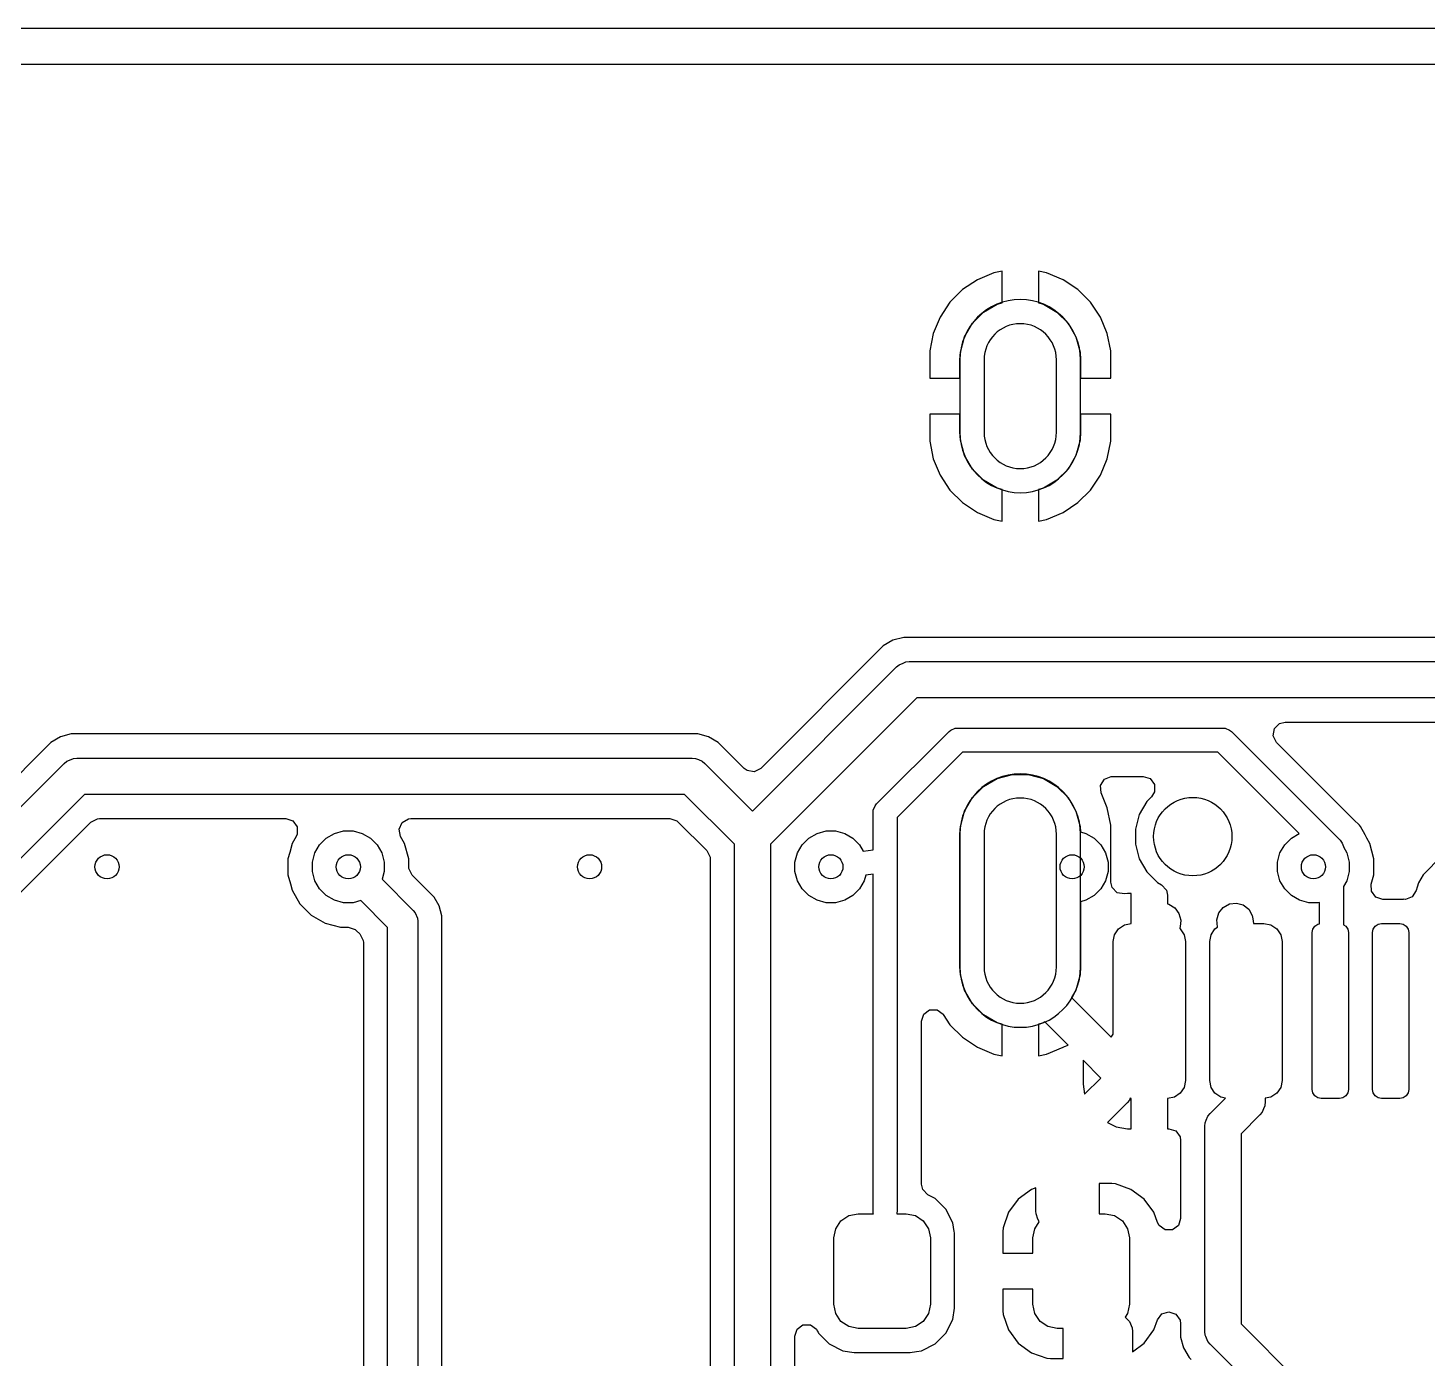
# Model space of a CAD drawing. Header units: millimetres. Extents: x 103.8 to 193.7, y -116.2 to -61.3.
# Drawn here: x 139.09 to 150.7, y -72.33 to -61.3 of the extents above; entities that cross this region are included whole.
import ezdxf

# ---------------------------------------------------------------- set-up
doc = ezdxf.new("R2010")
doc.units = ezdxf.units.MM
doc.layers.add('Edge.Cuts', color=254, linetype='CONTINUOUS', true_color=0xd0d2cd)
doc.layers.add('F.Cu', color=13, linetype='CONTINUOUS', true_color=0xc83434)

msp = doc.modelspace()

# ---------------------------------------------------------------- linework, layer by layer
at = {"layer": 'Edge.Cuts', "linetype": 'CONTINUOUS'}
for p, q in [((103.8, -61.3), (193.7, -61.3)), ((147.02, -64.049999), (147.02, -64.649999)), ((147.62, -64.649999), (147.62, -64.049999)), ((147.02, -67.979999), (147.02, -69.079999)), ((147.62, -69.079999), (147.62, -67.979999))]:
    msp.add_line(p, q, dxfattribs=at)
at = {"layer": 'Edge.Cuts'}
msp.add_circle((148.75, -67.999999), 0.324999, dxfattribs=at)
for centre, start, end in [((147.32, -64.049999), 0, 180), ((147.32, -64.649999), 180, 360), ((147.32, -67.979999), 0, 180), ((147.32, -69.079999), 180, 360)]:
    msp.add_arc(centre, 0.3, start, end, dxfattribs=at)
at = {"layer": 'F.Cu', "linetype": 'CONTINUOUS'}
for p, q in [((104.1995, -61.6005), (193.3005, -61.6005)), ((147.101232, -63.328821), (146.964742, -63.385357)), ((147.17, -63.315142), (147.101232, -63.328821)), ((147.17, -63.576981), (147.17, -63.315142)), ((147.538767, -63.328821), (147.47, -63.315142)), ((147.47, -63.315142), (147.47, -63.576981)), ((147.675257, -63.385357), (147.538767, -63.328821)), ((146.841906, -63.467433), (146.737434, -63.571905)), ((146.964742, -63.385357), (146.841906, -63.467433)), ((147.798093, -63.467433), (147.675257, -63.385357)), ((147.902565, -63.571905), (147.798093, -63.467433)), ((146.737434, -63.571905), (146.655358, -63.694741)), ((147.015619, -63.653322), (147.128658, -63.588059)), ((147.128658, -63.588059), (147.17, -63.576981)), ((147.47, -63.576981), (147.511342, -63.588059)), ((147.511342, -63.588059), (147.624381, -63.653322)), ((147.984641, -63.694741), (147.902565, -63.571905)), ((146.655358, -63.694741), (146.598823, -63.831228)), ((146.923323, -63.745618), (147.015619, -63.653322)), ((147.624381, -63.653322), (147.716677, -63.745618)), ((148.041176, -63.831228), (147.984641, -63.694741)), ((146.85806, -63.858657), (146.923323, -63.745618)), ((147.716677, -63.745618), (147.78194, -63.858657)), ((146.598821, -63.831234), (146.57, -63.976127)), ((146.598823, -63.831228), (146.598821, -63.831234)), ((146.824278, -63.984736), (146.85806, -63.858657)), ((147.78194, -63.858657), (147.815722, -63.984736)), ((148.041178, -63.831234), (148.041176, -63.831228)), ((148.069999, -63.976127), (148.041178, -63.831234)), ((146.57, -63.976127), (146.57, -64.199998)), ((146.82, -64.049999), (146.824278, -63.984736)), ((146.82, -64.199999), (146.82, -64.049999)), ((146.82, -64.049999), (146.82, -64.649999)), ((147.02, -64.049999), (147.02, -64.649999)), ((147.62, -64.649999), (147.62, -64.049999)), ((147.815722, -63.984736), (147.82, -64.049999)), ((147.82, -64.049999), (147.82, -64.199999)), ((147.82, -64.649999), (147.82, -64.049999)), ((148.07, -63.976131), (148.069999, -63.976127)), ((148.07, -64.199998), (148.07, -63.976131)), ((146.57, -64.199998), (146.570001, -64.199999)), ((146.570001, -64.199999), (146.82, -64.199999)), ((147.82, -64.199999), (148.069999, -64.199999)), ((148.069999, -64.199999), (148.07, -64.199998)), ((146.570001, -64.499999), (146.57, -64.5)), ((146.57, -64.5), (146.57, -64.72387)), ((146.82, -64.499999), (146.570001, -64.499999)), ((146.82, -64.649999), (146.82, -64.499999)), ((148.069999, -64.499999), (147.82, -64.499999)), ((147.82, -64.499999), (147.82, -64.649999)), ((148.07, -64.5), (148.069999, -64.499999)), ((148.07, -64.723866), (148.07, -64.5)), ((146.57, -64.72387), (146.598821, -64.868763)), ((146.824278, -64.715262), (146.82, -64.649999)), ((146.85806, -64.841341), (146.824278, -64.715262)), ((147.815722, -64.715262), (147.78194, -64.841341)), ((147.82, -64.649999), (147.815722, -64.715262)), ((148.041178, -64.868763), (148.069999, -64.72387)), ((148.069999, -64.72387), (148.07, -64.723866)), ((146.598821, -64.868763), (146.598823, -64.868769)), ((146.598823, -64.868769), (146.655358, -65.005256)), ((146.923323, -64.95438), (146.85806, -64.841341)), ((147.78194, -64.841341), (147.716677, -64.95438)), ((147.984641, -65.005256), (148.041176, -64.868769)), ((148.041176, -64.868769), (148.041178, -64.868763)), ((147.015619, -65.046676), (146.923323, -64.95438)), ((147.716677, -64.95438), (147.624381, -65.046676)), ((146.655358, -65.005256), (146.737434, -65.128092)), ((147.128658, -65.111939), (147.015619, -65.046676)), ((147.624381, -65.046676), (147.511342, -65.111939)), ((147.902565, -65.128092), (147.984641, -65.005256)), ((146.737434, -65.128092), (146.841906, -65.232564)), ((147.17, -65.123016), (147.128658, -65.111939)), ((147.17, -65.384854), (147.17, -65.123016)), ((147.511342, -65.111939), (147.47, -65.123016)), ((147.47, -65.123016), (147.47, -65.384853)), ((147.798093, -65.232564), (147.902565, -65.128092)), ((146.841906, -65.232564), (146.964742, -65.31464)), ((146.964742, -65.31464), (147.101235, -65.371177)), ((147.538765, -65.371177), (147.675257, -65.31464)), ((147.675257, -65.31464), (147.798093, -65.232564)), ((147.101235, -65.371177), (147.101234, -65.371177)), ((147.101234, -65.371177), (147.17, -65.384854)), ((147.47, -65.384853), (147.538765, -65.371177)), ((146.264712, -66.373386), (146.184788, -66.41953)), ((146.353856, -66.3495), (146.264712, -66.373386)), ((156.146144, -66.3495), (146.353856, -66.3495)), ((146.184788, -66.41953), (145.170003, -67.434314)), ((145.1, -67.787868), (146.293934, -66.593934)), ((146.293934, -66.593934), (146.316665, -66.575279)), ((146.316665, -66.575279), (146.348339, -66.562159)), ((146.348339, -66.562159), (146.370736, -66.552882)), ((146.370736, -66.552882), (146.4, -66.55)), ((146.4, -66.55), (156.1, -66.55)), ((146.462132, -66.85), (145.25, -68.062132)), ((156.037868, -66.85), (146.462132, -66.85)), ((149.426269, -67.104555), (149.469534, -67.06129)), ((149.469534, -67.06129), (149.514479, -67.0505)), ((149.514479, -67.0505), (155.783368, -67.0505)), ((139.364709, -67.173387), (139.284789, -67.219529)), ((139.364711, -67.173386), (139.364709, -67.173387)), ((139.364712, -67.173386), (139.364711, -67.173386)), ((139.453856, -67.1495), (139.364712, -67.173386)), ((144.646144, -67.1495), (139.453856, -67.1495)), ((144.735288, -67.173386), (144.646144, -67.1495)), ((144.815212, -67.21953), (144.735288, -67.173386)), ((146.129289, -67.729289), (146.729289, -67.129289)), ((146.729289, -67.129289), (146.744443, -67.116853)), ((146.744443, -67.116853), (146.780491, -67.101921)), ((146.780491, -67.101921), (146.8, -67.1)), ((146.8, -67.1), (149, -67.1)), ((149, -67.1), (149.019509, -67.101921)), ((149.019509, -67.101921), (149.055557, -67.116853)), ((149.055557, -67.116853), (149.070711, -67.129289)), ((149.070711, -67.129289), (149.970711, -68.029289)), ((149.416698, -67.164987), (149.426269, -67.104555)), ((149.444475, -67.219504), (149.416698, -67.164987)), ((139.284787, -67.219531), (138.319532, -68.184784)), ((139.284789, -67.219529), (139.284787, -67.219531)), ((145.029998, -67.434316), (144.815212, -67.21953)), ((146.841422, -67.3), (146.3, -67.841422)), ((148.958578, -67.3), (146.841422, -67.3)), ((149.632797, -67.974219), (148.958578, -67.3)), ((150.084511, -67.85954), (149.444475, -67.219504)), ((138.493934, -68.293933), (139.393934, -67.393934)), ((139.393934, -67.393934), (139.416664, -67.375279)), ((139.416664, -67.375279), (139.439061, -67.366002)), ((139.439061, -67.366002), (139.470736, -67.352882)), ((139.470736, -67.352882), (139.5, -67.35)), ((139.5, -67.35), (144.6, -67.35)), ((144.6, -67.35), (144.629264, -67.352882)), ((144.629264, -67.352882), (144.651661, -67.362159)), ((144.651661, -67.362159), (144.683335, -67.375279)), ((144.683335, -67.375279), (144.706066, -67.393934)), ((144.706066, -67.393934), (145.1, -67.787868)), ((145.055054, -67.45252), (145.029998, -67.434316)), ((145.115486, -67.462091), (145.055054, -67.45252)), ((145.170003, -67.434314), (145.115486, -67.462091)), ((147.015619, -67.583322), (147.128658, -67.518059)), ((147.128658, -67.518059), (147.254737, -67.484277)), ((147.254737, -67.484277), (147.385263, -67.484277)), ((147.385263, -67.484277), (147.511342, -67.518059)), ((147.511342, -67.518059), (147.624381, -67.583322)), ((147.985078, -67.576389), (148.017048, -67.52422)), ((148.017048, -67.52422), (148.073575, -67.500805)), ((148.073575, -67.500805), (148.081343, -67.5005)), ((148.081343, -67.5005), (148.338033, -67.5005)), ((148.338033, -67.5005), (148.396224, -67.519407)), ((148.396224, -67.519407), (148.432188, -67.568907)), ((139.562132, -67.65), (138.75, -68.462131)), ((144.537868, -67.65), (139.562132, -67.65)), ((144.95, -68.062132), (144.537868, -67.65)), ((146.923323, -67.675618), (147.015619, -67.583322)), ((147.624381, -67.583322), (147.716677, -67.675618)), ((147.989879, -67.637386), (147.985078, -67.576389)), ((148.041176, -67.761228), (147.989879, -67.637386)), ((148.432188, -67.630093), (148.408038, -67.669501)), ((148.432188, -67.568907), (148.432188, -67.630093)), ((146.101921, -67.780491), (146.116853, -67.744443)), ((146.116853, -67.744443), (146.129289, -67.729289)), ((146.85806, -67.788657), (146.923323, -67.675618)), ((147.716677, -67.675618), (147.78194, -67.788657)), ((148.041178, -67.761234), (148.041176, -67.761228)), ((148.069999, -67.906127), (148.041178, -67.761234)), ((148.369505, -67.708035), (148.306905, -67.816462)), ((148.377097, -67.700443), (148.369505, -67.708035)), ((148.408038, -67.669501), (148.377097, -67.700443)), ((138.979496, -68.516185), (139.616186, -67.879496)), ((139.616186, -67.879496), (139.670703, -67.851719)), ((139.670703, -67.851719), (139.68619, -67.8505)), ((139.68619, -67.8505), (141.23125, -67.8505)), ((141.23125, -67.8505), (141.289441, -67.869407)), ((141.289441, -67.869407), (141.325405, -67.918907)), ((142.170292, -67.939152), (142.195179, -67.883256)), ((142.195179, -67.883256), (142.248167, -67.852663)), ((142.248167, -67.852663), (142.26875, -67.8505)), ((142.26875, -67.8505), (144.41381, -67.8505)), ((144.41381, -67.8505), (144.472001, -67.869407)), ((144.472001, -67.869407), (144.483814, -67.879496)), ((144.483814, -67.879496), (144.720504, -68.116186)), ((146.1, -67.8), (146.101921, -67.780491)), ((146.1, -68.110496), (146.1, -67.8)), ((146.3, -67.841422), (146.3, -71.1)), ((146.824278, -67.914736), (146.85806, -67.788657)), ((147.78194, -67.788657), (147.815722, -67.914736)), ((148.306905, -67.816463), (148.2745, -67.937398)), ((148.306905, -67.816462), (148.306905, -67.816463)), ((150.131098, -67.906127), (150.084511, -67.859539)), ((150.084511, -67.859539), (150.084511, -67.85954)), ((141.316987, -67.999), (141.283608, -68.056812)), ((141.325405, -67.980093), (141.316987, -67.999)), ((141.325405, -67.918907), (141.325405, -67.980093)), ((141.567372, -68.011994), (141.635195, -67.972836)), ((141.635195, -67.972836), (141.710842, -67.952567)), ((141.710842, -67.952567), (141.789158, -67.952567)), ((141.789158, -67.952567), (141.864805, -67.972836)), ((141.864805, -67.972836), (141.932628, -68.011994)), ((142.183013, -67.999), (142.170292, -67.939152)), ((142.216392, -68.056814), (142.183013, -67.999)), ((145.567372, -68.011994), (145.635195, -67.972836)), ((145.635195, -67.972836), (145.710842, -67.952567)), ((145.710842, -67.952567), (145.789158, -67.952567)), ((145.789158, -67.952567), (145.864805, -67.972836)), ((145.864805, -67.972836), (145.932628, -68.011994)), ((146.82, -67.979999), (146.824278, -67.914736)), ((146.82, -69.079999), (146.82, -67.979999)), ((146.82, -67.979999), (146.82, -69.079999)), ((147.02, -67.979999), (147.02, -69.079999)), ((147.62, -69.079999), (147.62, -67.979999)), ((147.815722, -67.914736), (147.818721, -67.960488)), ((147.818721, -67.960488), (147.864805, -67.972836)), ((147.82, -69.079999), (147.82, -67.979999)), ((147.864805, -67.972836), (147.932628, -68.011994)), ((148.07, -67.906131), (148.069999, -67.906127)), ((148.07, -68.376024), (148.07, -67.906131)), ((148.2745, -67.937398), (148.2745, -68.0626)), ((149.567372, -68.011994), (149.632797, -67.974219)), ((150.14046, -67.915489), (150.131098, -67.906127)), ((150.180021, -67.984011), (150.14046, -67.915489)), ((150.18155, -67.989718), (150.180021, -67.984011)), ((150.191441, -68.013598), (150.18155, -67.989718)), ((141.283608, -68.056812), (141.263937, -68.130227)), ((141.472836, -68.135195), (141.511994, -68.067372)), ((141.511994, -68.067372), (141.567372, -68.011994)), ((141.932628, -68.011994), (141.988006, -68.067372)), ((141.988006, -68.067372), (142.027164, -68.135195)), ((142.250346, -68.183535), (142.216392, -68.056814)), ((144.720504, -68.116186), (144.748281, -68.170703)), ((144.95, -73), (144.95, -68.062132)), ((145.25, -68.062132), (145.25, -72.937868)), ((145.472836, -68.135195), (145.511994, -68.067372)), ((145.511994, -68.067372), (145.567372, -68.011994)), ((145.932628, -68.011994), (145.988006, -68.067372)), ((145.988006, -68.067372), (146.018154, -68.11959)), ((146.018154, -68.11959), (146.1, -68.110496)), ((147.932628, -68.011994), (147.988006, -68.067372)), ((147.988006, -68.067372), (148.027164, -68.135195)), ((148.2745, -68.0626), (148.306905, -68.183535)), ((149.472836, -68.135195), (149.511994, -68.067372)), ((149.511994, -68.067372), (149.567372, -68.011994)), ((149.970711, -68.029289), (149.983147, -68.044442)), ((149.983147, -68.044442), (149.98752, -68.055)), ((149.98752, -68.055), (149.998079, -68.080491)), ((149.998079, -68.080491), (149.998592, -68.085708)), ((149.998592, -68.085708), (150.027164, -68.135195)), ((150.216392, -68.056814), (150.191441, -68.013598)), ((150.2505, -68.184108), (150.216392, -68.056814)), ((141.263937, -68.130227), (141.2495, -68.184108)), ((141.2495, -68.184108), (141.2495, -68.315892)), ((141.452567, -68.210842), (141.472836, -68.135195)), ((141.452567, -68.289158), (141.452567, -68.210842)), ((142.027164, -68.135195), (142.047433, -68.210842)), ((142.047433, -68.210842), (142.047433, -68.289158)), ((142.2505, -68.184109), (142.250346, -68.183535)), ((142.2505, -68.249165), (142.2505, -68.184109)), ((144.748281, -68.170703), (144.7495, -68.18619)), ((144.7495, -68.18619), (144.7495, -73.046143)), ((145.452567, -68.210842), (145.472836, -68.135195)), ((145.452567, -68.289158), (145.452567, -68.210842)), ((148.027164, -68.135195), (148.047433, -68.210842)), ((148.047433, -68.210842), (148.047433, -68.289158)), ((148.306905, -68.183535), (148.369505, -68.291963)), ((149.452567, -68.210842), (149.472836, -68.135195)), ((149.452567, -68.289158), (149.452567, -68.210842)), ((150.027164, -68.135195), (150.047433, -68.210842)), ((150.047433, -68.210842), (150.047433, -68.289158)), ((150.2505, -68.315892), (150.2505, -68.184108)), ((150.815487, -68.15954), (150.659538, -68.31549)), ((141.2495, -68.315892), (141.269653, -68.391103)), ((141.472836, -68.364805), (141.452567, -68.289158)), ((142.047433, -68.289158), (142.03021, -68.353434)), ((142.251719, -68.264652), (142.2505, -68.249165)), ((142.279496, -68.319169), (142.251719, -68.264652)), ((142.399862, -68.439535), (142.279496, -68.319169)), ((145.472836, -68.364805), (145.452567, -68.289158)), ((146.039587, -68.318438), (146.027164, -68.364805)), ((146.1, -68.311726), (146.039587, -68.318438)), ((146.1, -71.1), (146.1, -68.311726)), ((148.047433, -68.289158), (148.027164, -68.364805)), ((148.369505, -68.291963), (148.458036, -68.380494)), ((149.472836, -68.364805), (149.452567, -68.289158)), ((150.047433, -68.289158), (150.027164, -68.364805)), ((150.229336, -68.394877), (150.2505, -68.315892)), ((150.659537, -68.315492), (150.619978, -68.384011)), ((150.659538, -68.31549), (150.659537, -68.315492)), ((141.269653, -68.391103), (141.283609, -68.44319)), ((141.283609, -68.44319), (141.349496, -68.557309)), ((141.511994, -68.432628), (141.472836, -68.364805)), ((141.567372, -68.488006), (141.511994, -68.432628)), ((142.03021, -68.353434), (142.288388, -68.611611)), ((142.430326, -68.469999), (142.399862, -68.439534)), ((142.399862, -68.439534), (142.399862, -68.439535)), ((145.511994, -68.432628), (145.472836, -68.364805)), ((145.567372, -68.488006), (145.511994, -68.432628)), ((145.988006, -68.432628), (145.932628, -68.488006)), ((146.027164, -68.364805), (145.988006, -68.432628)), ((147.988006, -68.432628), (147.932628, -68.488006)), ((148.027164, -68.364805), (147.988006, -68.432628)), ((148.080789, -68.420966), (148.07, -68.376024)), ((148.124052, -68.464232), (148.080789, -68.420966)), ((148.184484, -68.473806), (148.124052, -68.464232)), ((148.458036, -68.380494), (148.490501, -68.399237)), ((148.490501, -68.399237), (148.53144, -68.444703)), ((148.53144, -68.444703), (148.54, -68.484972)), ((149.511994, -68.432628), (149.472836, -68.364805)), ((149.567372, -68.488006), (149.511994, -68.432628)), ((150.027164, -68.364805), (150, -68.411853)), ((150, -68.411853), (150, -68.7)), ((150.230807, -68.451092), (150.229336, -68.394877)), ((150.266771, -68.500592), (150.230807, -68.451092)), ((150.60304, -68.447222), (150.569716, -68.498536)), ((150.61075, -68.41845), (150.60304, -68.447222)), ((150.619977, -68.384014), (150.61075, -68.41845)), ((150.619978, -68.384011), (150.619977, -68.384014)), ((141.349496, -68.557309), (141.349498, -68.557311)), ((141.349498, -68.557311), (141.3495, -68.557314)), ((141.3495, -68.557314), (141.442686, -68.6505)), ((141.635195, -68.527164), (141.567372, -68.488006)), ((141.710842, -68.547433), (141.635195, -68.527164)), ((141.789158, -68.547433), (141.710842, -68.547433)), ((141.853434, -68.53021), (141.789158, -68.547433)), ((142.075, -68.751776), (141.853434, -68.53021)), ((142.460465, -68.500138), (142.430326, -68.469999)), ((142.503318, -68.574362), (142.460465, -68.500138)), ((142.5255, -68.657147), (142.503318, -68.574362)), ((145.635195, -68.527164), (145.567372, -68.488006)), ((145.710842, -68.547433), (145.635195, -68.527164)), ((145.789158, -68.547433), (145.710842, -68.547433)), ((145.864805, -68.527164), (145.789158, -68.547433)), ((145.932628, -68.488006), (145.864805, -68.527164)), ((147.864805, -68.527164), (147.82, -68.539169)), ((147.82, -68.539169), (147.82, -69.079999)), ((147.932628, -68.488006), (147.864805, -68.527164)), ((148.20852, -68.469999), (148.184484, -68.473806)), ((148.24, -68.469999), (148.20852, -68.469999)), ((148.24, -68.719999), (148.24, -68.469999)), ((148.54, -68.484972), (148.54, -68.557192)), ((148.54, -68.557192), (148.550439, -68.558734)), ((148.550439, -68.558734), (148.60066, -68.58879)), ((149.002307, -68.586175), (149.053303, -68.557454)), ((149.053303, -68.557454), (149.111408, -68.550434)), ((149.111408, -68.550434), (149.167776, -68.566185)), ((149.167776, -68.566185), (149.213825, -68.602307)), ((149.635195, -68.527164), (149.567372, -68.488006)), ((149.710842, -68.547433), (149.635195, -68.527164)), ((149.789158, -68.547433), (149.710842, -68.547433)), ((149.8, -68.544527), (149.789158, -68.547433)), ((149.8, -68.699328), (149.8, -68.544527)), ((150.324962, -68.519499), (150.266771, -68.500592)), ((150.492132, -68.519499), (150.324962, -68.519499)), ((150.492133, -68.519499), (150.492132, -68.519499)), ((150.496978, -68.519976), (150.492133, -68.519499)), ((150.497039, -68.519346), (150.496978, -68.519976)), ((150.512594, -68.520462), (150.497039, -68.519346)), ((150.569716, -68.498536), (150.512594, -68.520462)), ((141.442686, -68.6505), (141.442688, -68.650501)), ((141.442688, -68.650501), (141.44269, -68.650503)), ((141.44269, -68.650503), (141.55681, -68.71639)), ((142.288388, -68.611611), (142.303933, -68.630553)), ((142.303933, -68.630553), (142.303934, -68.630554)), ((142.303934, -68.630554), (142.322598, -68.675614)), ((142.322598, -68.675614), (142.325, -68.7)), ((142.325, -68.7), (142.325, -74.2)), ((142.5255, -68.657148), (142.5255, -68.657147)), ((142.5255, -73.959104), (142.5255, -68.657148)), ((148.60066, -68.58879), (148.635555, -68.635775)), ((148.635555, -68.635775), (148.649815, -68.692539)), ((148.649815, -68.692539), (148.648391, -68.72191)), ((148.950434, -68.688592), (148.966185, -68.632224)), ((148.951083, -68.71799), (148.950434, -68.688592)), ((148.966185, -68.632224), (149.002307, -68.586175)), ((149.213825, -68.602307), (149.242546, -68.653303)), ((149.242546, -68.653303), (149.248917, -68.68201)), ((149.248917, -68.68201), (149.253506, -68.719999)), ((149.799681, -68.723046), (149.8, -68.699328)), ((150, -68.7), (149.999933, -68.70067)), ((149.999933, -68.70067), (149.999991, -68.701342)), ((141.55681, -68.71639), (141.556808, -68.71639)), ((141.556808, -68.71639), (141.556812, -68.716391)), ((141.556812, -68.716391), (141.556814, -68.716392)), ((141.556814, -68.716392), (141.684108, -68.7505)), ((141.684108, -68.7505), (141.749165, -68.7505)), ((141.749165, -68.7505), (141.807356, -68.769407)), ((141.807356, -68.769407), (141.819169, -68.779496)), ((141.819169, -68.779496), (141.845504, -68.805831)), ((141.845504, -68.805831), (141.873281, -68.860348)), ((142.075, -74.2), (142.075, -68.751776)), ((148.09, -68.869999), (148.101418, -68.812596)), ((148.101418, -68.812596), (148.133934, -68.763933)), ((148.133934, -68.763933), (148.182597, -68.731417)), ((148.182597, -68.731417), (148.24, -68.719999)), ((148.648391, -68.72191), (148.642534, -68.761573)), ((148.642534, -68.761573), (148.646066, -68.763933)), ((148.646066, -68.763933), (148.678582, -68.812596)), ((148.678582, -68.812596), (148.69, -68.869999)), ((148.89, -68.869999), (148.901418, -68.812596)), ((148.901418, -68.812596), (148.933934, -68.763933)), ((148.933934, -68.763933), (148.954937, -68.749898)), ((148.954937, -68.749898), (148.951083, -68.71799)), ((149.253506, -68.719999), (149.34, -68.719999)), ((149.34, -68.719999), (149.397403, -68.731417)), ((149.397403, -68.731417), (149.446066, -68.763933)), ((149.446066, -68.763933), (149.478582, -68.812596)), ((149.478582, -68.812596), (149.49, -68.869999)), ((149.74, -68.794999), (149.745709, -68.766298)), ((149.74, -70.094999), (149.74, -68.794999)), ((149.745709, -68.766298), (149.761967, -68.741966)), ((149.761967, -68.741966), (149.786299, -68.725708)), ((149.786299, -68.725708), (149.799681, -68.723046)), ((149.999991, -68.701342), (149.99961, -68.729656)), ((149.99961, -68.729656), (150.018033, -68.741966)), ((150.018033, -68.741966), (150.034291, -68.766298)), ((150.034291, -68.766298), (150.04, -68.794999)), ((150.04, -68.794999), (150.04, -70.094999)), ((150.24, -68.794999), (150.245709, -68.766298)), ((150.24, -70.094999), (150.24, -68.794999)), ((150.245709, -68.766298), (150.261967, -68.741966)), ((150.261967, -68.741966), (150.286299, -68.725708)), ((150.286299, -68.725708), (150.315, -68.719999)), ((150.315, -68.719999), (150.465, -68.719999)), ((150.465, -68.719999), (150.493701, -68.725708)), ((150.493701, -68.725708), (150.518033, -68.741966)), ((150.518033, -68.741966), (150.534291, -68.766298)), ((150.534291, -68.766298), (150.54, -68.794999)), ((150.54, -68.794999), (150.54, -70.094999)), ((141.873281, -68.860348), (141.8745, -68.875835)), ((141.8745, -68.875835), (141.8745, -73.540022)), ((148.09, -69.636606), (148.09, -68.869999)), ((148.69, -68.869999), (148.69, -70.019999)), ((148.89, -70.019999), (148.89, -68.869999)), ((149.49, -68.869999), (149.49, -70.019999)), ((146.824278, -69.145262), (146.82, -69.079999)), ((146.85806, -69.271341), (146.824278, -69.145262)), ((147.815722, -69.145262), (147.78194, -69.271341)), ((147.82, -69.079999), (147.815722, -69.145262)), ((146.923323, -69.38438), (146.85806, -69.271341)), ((147.78194, -69.271341), (147.745898, -69.333766)), ((147.015619, -69.476676), (146.923323, -69.38438)), ((147.745898, -69.333766), (148.073938, -69.661805)), ((146.5005, -69.529853), (146.519407, -69.471662)), ((146.519407, -69.471662), (146.568907, -69.435698)), ((146.568907, -69.435698), (146.630093, -69.435698)), ((146.630093, -69.435698), (146.679593, -69.471662)), ((146.679593, -69.471662), (146.681816, -69.474852)), ((146.681816, -69.474852), (146.737434, -69.558092)), ((147.128658, -69.541939), (147.015619, -69.476676)), ((146.5005, -70.878786), (146.5005, -69.529853)), ((146.737434, -69.558092), (146.841906, -69.662564)), ((147.17, -69.553016), (147.128658, -69.541939)), ((147.17, -69.814854), (147.17, -69.553016)), ((147.511342, -69.541939), (147.47, -69.553016)), ((147.47, -69.553016), (147.47, -69.814853)), ((147.523048, -69.53518), (147.511342, -69.541939)), ((147.716678, -69.728809), (147.523048, -69.53518)), ((146.841906, -69.662564), (146.964742, -69.74464)), ((146.964742, -69.74464), (147.101235, -69.801177)), ((147.538765, -69.801177), (147.675257, -69.74464)), ((147.675257, -69.74464), (147.685995, -69.737465)), ((147.685995, -69.737465), (147.716678, -69.728809)), ((148.073938, -69.661805), (148.09, -69.636606)), ((147.101235, -69.801177), (147.101234, -69.801177)), ((147.101234, -69.801177), (147.17, -69.814854)), ((147.47, -69.814853), (147.538765, -69.801177)), ((147.987868, -69.999999), (147.84, -69.852131)), ((147.84, -69.852131), (147.84, -70.051482)), ((147.84, -70.051482), (147.840001, -70.051484)), ((147.840001, -70.051484), (147.853178, -70.134689)), ((147.853178, -70.134689), (147.987868, -69.999999)), ((148.678582, -70.077402), (148.646066, -70.126065)), ((148.69, -70.019999), (148.678582, -70.077402)), ((148.901418, -70.077402), (148.89, -70.019999)), ((148.933934, -70.126065), (148.901418, -70.077402)), ((149.478582, -70.077402), (149.446066, -70.126065)), ((149.49, -70.019999), (149.478582, -70.077402)), ((148.206066, -70.206066), (148.043383, -70.368748)), ((148.224721, -70.183335), (148.206066, -70.206066)), ((148.230987, -70.168206), (148.224721, -70.183335)), ((148.24, -70.169999), (148.230987, -70.168206)), ((148.24, -70.419997), (148.24, -70.169999)), ((148.597403, -70.158581), (148.54, -70.169999)), ((148.54, -70.169999), (148.54, -70.419997)), ((148.646066, -70.126065), (148.597403, -70.158581)), ((148.893934, -70.293933), (149.02154, -70.166327)), ((148.982597, -70.158581), (148.933934, -70.126065)), ((149.02154, -70.166327), (148.982597, -70.158581)), ((149.349987, -70.198013), (149.347493, -70.227313)), ((149.397403, -70.158581), (149.34959, -70.168091)), ((149.34959, -70.168091), (149.349987, -70.198013)), ((149.446066, -70.126065), (149.397403, -70.158581)), ((149.745709, -70.1237), (149.74, -70.094999)), ((149.761967, -70.148032), (149.745709, -70.1237)), ((149.786299, -70.16429), (149.761967, -70.148032)), ((149.815, -70.169999), (149.786299, -70.16429)), ((149.965, -70.169999), (149.815, -70.169999)), ((149.993701, -70.16429), (149.965, -70.169999)), ((150.018033, -70.148032), (149.993701, -70.16429)), ((150.034291, -70.1237), (150.018033, -70.148032)), ((150.04, -70.094999), (150.034291, -70.1237)), ((150.245709, -70.1237), (150.24, -70.094999)), ((150.261967, -70.148032), (150.245709, -70.1237)), ((150.286299, -70.16429), (150.261967, -70.148032)), ((150.315, -70.169999), (150.286299, -70.16429)), ((150.465, -70.169999), (150.315, -70.169999)), ((150.493701, -70.16429), (150.465, -70.169999)), ((150.518033, -70.148032), (150.493701, -70.16429)), ((150.534291, -70.1237), (150.518033, -70.148032)), ((150.54, -70.094999), (150.534291, -70.1237)), ((148.861678, -70.3495), (148.875279, -70.316663)), ((148.875279, -70.316663), (148.893934, -70.293933)), ((149.306066, -70.306066), (149.15, -70.462131)), ((149.324721, -70.283336), (149.306066, -70.306066)), ((149.325108, -70.2824), (149.324721, -70.283336)), ((149.325813, -70.281677), (149.325108, -70.2824)), ((149.336292, -70.255398), (149.325813, -70.281677)), ((149.347118, -70.229263), (149.336292, -70.255398)), ((149.347493, -70.227313), (149.347118, -70.228253)), ((149.347118, -70.228253), (149.347118, -70.229263)), ((148.043383, -70.368748), (148.114848, -70.405162)), ((148.114848, -70.405162), (148.114852, -70.405163)), ((148.114852, -70.405163), (148.208516, -70.419998)), ((148.208516, -70.419998), (148.239999, -70.419998)), ((148.239999, -70.419998), (148.24, -70.419997)), ((148.54, -70.419997), (148.540001, -70.419998)), ((148.540001, -70.419998), (148.5505, -70.419998)), ((148.5505, -70.419998), (148.608691, -70.438905)), ((148.608691, -70.438905), (148.644655, -70.488405)), ((148.85, -70.399999), (148.852882, -70.370735)), ((148.85, -72.1), (148.85, -70.399999)), ((148.852882, -70.370735), (148.861678, -70.3495)), ((148.644655, -70.488405), (148.6495, -70.518998)), ((148.6495, -70.518998), (148.6495, -71.164563)), ((149.15, -70.462131), (149.15, -72.037868)), ((146.51129, -70.92373), (146.5005, -70.878786)), ((147.975001, -70.875), (147.975, -70.875001)), ((147.975, -70.875001), (147.975, -71.125)), ((148.079211, -70.875), (147.975001, -70.875)), ((148.109601, -70.87785), (148.079211, -70.875)), ((148.237647, -70.922654), (148.109601, -70.87785)), ((146.554554, -70.966995), (146.51129, -70.92373)), ((146.613339, -70.996948), (146.554554, -70.966995)), ((146.613342, -70.99695), (146.613339, -70.996948)), ((146.70305, -71.086658), (146.613342, -70.99695)), ((147.303207, -71.003209), (147.222654, -71.112352)), ((147.303209, -71.003207), (147.303207, -71.003209)), ((147.412352, -70.922654), (147.303209, -71.003207)), ((147.45, -70.90948), (147.412352, -70.922654)), ((147.45, -71.1), (147.45, -70.90948)), ((148.34679, -71.003207), (148.237647, -70.922654)), ((148.346792, -71.003209), (148.34679, -71.003207)), ((148.427345, -71.112352), (148.346792, -71.003209)), ((145.898463, -71.140224), (145.975, -71.125)), ((145.975, -71.125), (146.104196, -71.125)), ((146.101921, -71.119509), (146.1, -71.1)), ((146.104196, -71.125), (146.101921, -71.119509)), ((146.298079, -71.119509), (146.295804, -71.125)), ((146.295804, -71.125), (146.375, -71.125)), ((146.3, -71.1), (146.298079, -71.119509)), ((146.375, -71.125), (146.451537, -71.140224)), ((146.760646, -71.199696), (146.70305, -71.086658)), ((147.222654, -71.112352), (147.17785, -71.240398)), ((147.452882, -71.129264), (147.45, -71.1)), ((147.453761, -71.131387), (147.452882, -71.129264)), ((147.453831, -71.133686), (147.453761, -71.131387)), ((147.463212, -71.161555), (147.453831, -71.133686)), ((147.975, -71.125), (148.025, -71.125)), ((148.025, -71.125), (148.101537, -71.140224)), ((148.457055, -71.19726), (148.427345, -71.112352)), ((145.775, -71.325), (145.790224, -71.248463)), ((145.790224, -71.248463), (145.833579, -71.183579)), ((145.833579, -71.183579), (145.898463, -71.140224)), ((146.451537, -71.140224), (146.516421, -71.183579)), ((146.516421, -71.183579), (146.559776, -71.248463)), ((146.559776, -71.248463), (146.575, -71.325)), ((146.760646, -71.199697), (146.760646, -71.199696)), ((146.760647, -71.199699), (146.760646, -71.199697)), ((146.771905, -71.270788), (146.760647, -71.199699)), ((147.17785, -71.240398), (147.175, -71.270788)), ((147.425, -71.325), (147.440224, -71.248463)), ((147.440224, -71.248463), (147.47733, -71.192929)), ((147.47733, -71.192929), (147.463212, -71.161555)), ((148.101537, -71.140224), (148.166421, -71.183579)), ((148.166421, -71.183579), (148.209776, -71.248463)), ((148.209776, -71.248463), (148.225, -71.325)), ((148.470407, -71.222754), (148.457055, -71.19726)), ((148.519907, -71.258718), (148.470407, -71.222754)), ((148.630593, -71.222754), (148.581093, -71.258718)), ((148.6495, -71.164563), (148.630593, -71.222754)), ((145.775, -71.875), (145.775, -71.325)), ((146.575, -71.325), (146.575, -71.875)), ((146.773992, -71.283963), (146.771905, -71.270788)), ((146.773992, -71.283966), (146.773992, -71.283963)), ((146.775499, -71.293482), (146.773992, -71.283966)), ((146.775499, -71.5995), (146.775499, -71.293482)), ((147.175, -71.270788), (147.175, -71.449999)), ((147.425, -71.45), (147.425, -71.325)), ((148.225, -71.325), (148.225, -71.875)), ((148.581093, -71.258718), (148.519907, -71.258718)), ((147.175, -71.449999), (147.175001, -71.45)), ((147.175001, -71.45), (147.425, -71.45)), ((146.775499, -71.750001), (146.775499, -71.5995)), ((146.7755, -71.906519), (146.775499, -71.750001)), ((147.175002, -71.75), (147.175001, -71.750001)), ((147.175001, -71.750001), (147.175001, -71.929203)), ((147.425, -71.75), (147.175002, -71.75)), ((147.425, -71.875), (147.425, -71.75)), ((145.790224, -71.951537), (145.775, -71.875)), ((146.575, -71.875), (146.559776, -71.951537)), ((146.760646, -72.000304), (146.7755, -71.906519)), ((147.175001, -71.929203), (147.17785, -71.9596)), ((147.440224, -71.951537), (147.425, -71.875)), ((148.225, -71.875), (148.209776, -71.951537)), ((148.49412, -71.954058), (148.552721, -71.936461)), ((148.552721, -71.936461), (148.610473, -71.956669)), ((145.469407, -72.08196), (145.518907, -72.045996)), ((145.518907, -72.045996), (145.580093, -72.045996)), ((145.580093, -72.045996), (145.629593, -72.08196)), ((145.833579, -72.016421), (145.790224, -71.951537)), ((145.898463, -72.059776), (145.833579, -72.016421)), ((145.975, -72.075), (145.898463, -72.059776)), ((146.451537, -72.059776), (146.375, -72.075)), ((146.516421, -72.016421), (146.451537, -72.059776)), ((146.559776, -71.951537), (146.516421, -72.016421)), ((146.70305, -72.113342), (146.760646, -72.000304)), ((147.17785, -71.9596), (147.17785, -71.959602)), ((147.17785, -71.959602), (147.222654, -72.087647)), ((147.483579, -72.016421), (147.440224, -71.951537)), ((147.548463, -72.059776), (147.483579, -72.016421)), ((147.625, -72.075), (147.548463, -72.059776)), ((148.209776, -71.951537), (148.189675, -71.981619)), ((148.189675, -71.981619), (148.22472, -72.016664)), ((148.22472, -72.016664), (148.247118, -72.070736)), ((148.427344, -72.087647), (148.457055, -72.002739)), ((148.457055, -72.002739), (148.49412, -71.954058)), ((148.610473, -71.956669), (148.645317, -72.006963)), ((148.645317, -72.006963), (148.6495, -72.035436)), ((148.6495, -72.035436), (148.6495, -72.146144)), ((149.15, -72.037868), (149.606066, -72.493934)), ((145.4505, -72.140151), (145.469407, -72.08196)), ((145.4505, -72.81381), (145.4505, -72.140151)), ((145.629593, -72.08196), (145.637709, -72.095206)), ((145.637709, -72.095206), (145.643475, -72.106523)), ((145.643475, -72.106523), (145.64695, -72.113342)), ((145.64695, -72.113342), (145.736658, -72.20305)), ((146.375, -72.075), (145.975, -72.075)), ((146.613342, -72.20305), (146.70305, -72.113342)), ((147.222654, -72.087647), (147.303207, -72.19679)), ((147.675, -72.075), (147.625, -72.075)), ((147.675, -72.324999), (147.675, -72.075)), ((148.247118, -72.070736), (148.25, -72.1)), ((148.25, -72.1), (148.25, -72.268227)), ((148.346792, -72.19679), (148.427344, -72.087647)), ((148.6495, -72.146144), (148.673386, -72.235288)), ((148.852882, -72.129264), (148.85, -72.1)), ((148.858414, -72.142618), (148.852882, -72.129264)), ((148.875279, -72.183335), (148.858414, -72.142618)), ((145.736658, -72.20305), (145.849696, -72.260646)), ((145.849696, -72.260646), (145.943481, -72.2755)), ((145.943481, -72.2755), (146.406518, -72.275499)), ((146.406518, -72.275499), (146.40652, -72.275499)), ((146.40652, -72.275499), (146.406521, -72.275498)), ((146.406521, -72.275498), (146.460865, -72.266892)), ((146.460865, -72.266892), (146.500299, -72.260647)), ((146.500299, -72.260647), (146.500299, -72.260646)), ((146.500299, -72.260646), (146.500304, -72.260646)), ((146.500304, -72.260646), (146.613342, -72.20305)), ((147.303207, -72.19679), (147.303209, -72.196792)), ((147.303209, -72.196792), (147.412352, -72.277345)), ((147.412352, -72.277345), (147.540398, -72.322149)), ((148.25, -72.268227), (148.34679, -72.196792)), ((148.34679, -72.196792), (148.346792, -72.19679)), ((148.673386, -72.235288), (148.71953, -72.315212)), ((148.893934, -72.206066), (148.875279, -72.183335)), ((149.35, -72.662132), (148.893934, -72.206066)), ((147.540398, -72.322149), (147.570789, -72.324999)), ((147.570789, -72.324999), (147.675, -72.324999)), ((148.71953, -72.315212), (148.735316, -72.330998))]:
    msp.add_line(p, q, dxfattribs=at)
at = {"layer": 'F.Cu'}
for centre, radius in [((148.75, -67.999999), 0.325), ((148.75, -67.999999), 0.324999), ((139.75, -68.25), 0.1), ((139.75, -68.25), 0.1), ((141.75, -68.25), 0.1), ((141.75, -68.25), 0.1), ((143.75, -68.25), 0.1), ((143.75, -68.25), 0.1), ((145.75, -68.25), 0.1), ((145.75, -68.25), 0.1), ((147.75, -68.25), 0.1), ((147.75, -68.25), 0.1), ((149.75, -68.25), 0.1), ((149.75, -68.25), 0.1)]:
    msp.add_circle(centre, radius, dxfattribs=at)
for centre, radius, start, end in [((147.32, -64.049999), 0.5, 0, 180), ((147.32, -64.049999), 0.3, 0, 180), ((147.32, -64.649999), 0.5, 180, 360), ((147.32, -64.649999), 0.3, 180, 360), ((147.32, -67.979999), 0.5, 0, 180), ((147.32, -67.979999), 0.3, 0, 180), ((147.32, -69.079999), 0.5, 180, 360), ((147.32, -69.079999), 0.3, 180, 360)]:
    msp.add_arc(centre, radius, start, end, dxfattribs=at)

doc.saveas('drawing.dxf')
